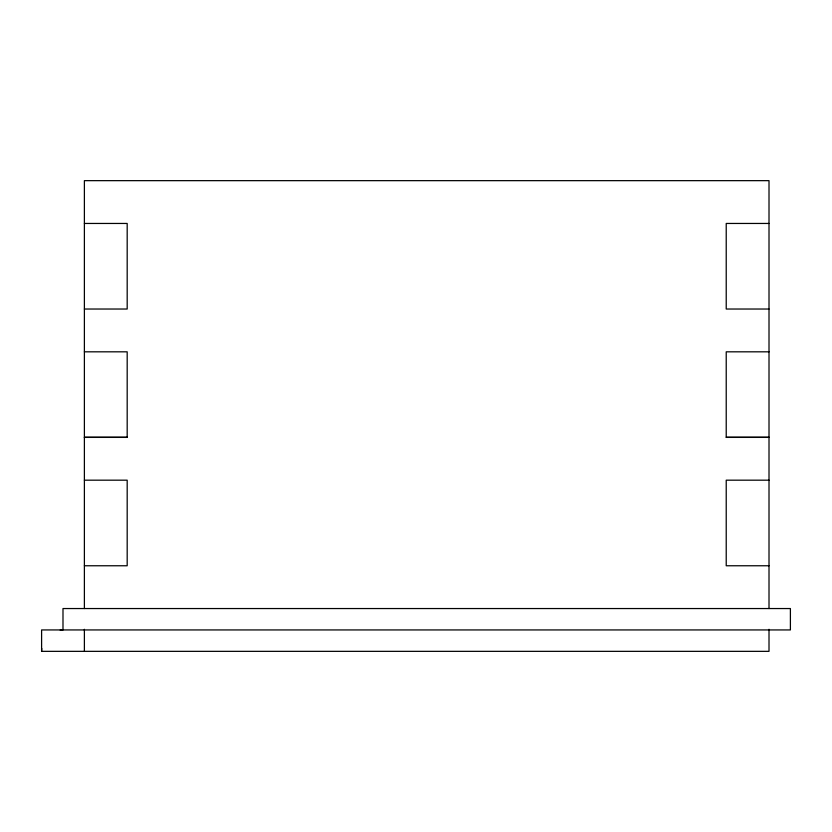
<?xml version="1.0" encoding="UTF-8"?>
<svg xmlns="http://www.w3.org/2000/svg" width="832" height="832" viewBox="0 0 832 832"><rect width="100%" height="100%" fill="white"/><g stroke="black" fill="none" stroke-linecap="round" stroke-linejoin="round"><path stroke-width="1.25" d="M84.386 223.454L127.182 223.454L127.182 309.026L84.386 309.026M769.007 223.454L726.222 223.454L726.222 309.026L769.007 309.026M84.386 351.822L127.182 351.822L127.182 437.393L84.386 437.393M769.007 351.822L726.222 351.822L726.222 437.393L769.007 437.393M84.386 437.237L127.182 437.237M726.222 437.237L769.007 437.237M84.386 480.178L127.182 480.178L127.182 565.76L84.386 565.76M769.007 480.178L726.222 480.178L726.222 565.76L769.007 565.76M60.206 630.126A21.393 21.393 0 0 1 62.993 629.938L62.993 608.546L790.4 608.546L790.4 629.938L41.6 629.938L41.6 651.342L769.007 651.342L769.007 629.294M769.007 608.546L769.007 180.658L84.386 180.658L84.386 608.546M84.386 629.294L84.386 651.342M41.6 651.342A21.393 21.393 0 0 1 41.787 648.544"/></g></svg>
